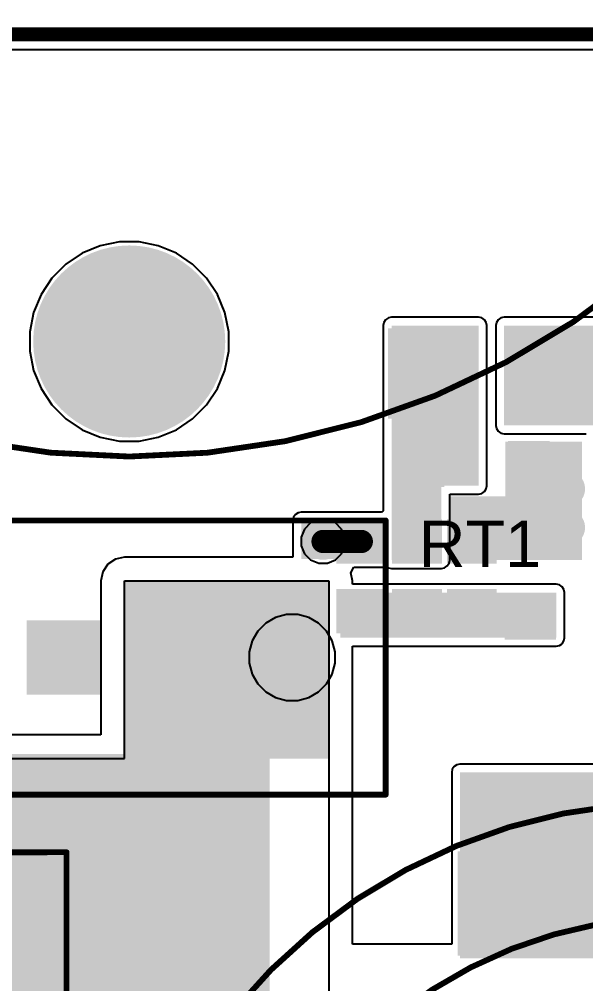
# Model space of a CAD drawing. Header units: millimetres. Extents: x 0 to 214, y 0 to 214.
# Drawn here: x 2.121 to 2.609, y 2.096 to 2.927 of the extents above; entities that cross this region are included whole.
import ezdxf

# ---------------------------------------------------------------- set-up
doc = ezdxf.new("R2010")
doc.units = ezdxf.units.MM
doc.header["$MEASUREMENT"] = 0
for name, color, linetype in [('BottomLayer', 5, 'Continuous'), ('BottomPaste', 16, 'Continuous'), ('BottomSolder', 6, 'Continuous'), ('MultiLayer', 9, 'Continuous'), ('PadHoleLayer', 156, 'Continuous'), ('TopLayer', 1, 'Continuous'), ('TopOverlay', 2, 'Continuous'), ('TopSolder', 216, 'Continuous'), ('ViaHoleLayer', 16, 'Continuous')]:
    doc.layers.add(name, color=color, linetype=linetype)
doc.styles.add('Arial', font='', dxfattribs={"height": 0.2})
doc.styles.get('Arial').set_extended_font_data('Arial')

# ---------------------------------------------------------------- blocks, each defined once
blk = doc.blocks.new('FC_PFC1060_850M_B_L_18')
at = {"layer": 'BottomLayer'}
h = blk.add_hatch(color=5, dxfattribs=at)
edge = h.paths.add_edge_path()
edge.add_arc((0.19685, 0), 0.07874, 0, 360)
at = {"layer": 'BottomSolder'}
h = blk.add_hatch(color=6, dxfattribs=at)
edge = h.paths.add_edge_path()
edge.add_arc((0.19685, 0), 0.08274, 0, 360)
at = {"layer": 'MultiLayer'}
h = blk.add_hatch(color=9, dxfattribs=at)
edge = h.paths.add_edge_path()
edge.add_arc((0.19685, 0), 0.07874, 0, 360)
at = {"layer": 'PadHoleLayer'}
h = blk.add_hatch(color=156, dxfattribs=at)
edge = h.paths.add_edge_path()
edge.add_arc((0.19685, 0), 0.03937, 0, 360)
at = {"layer": 'TopLayer'}
h = blk.add_hatch(color=1, dxfattribs=at)
edge = h.paths.add_edge_path()
edge.add_arc((0.19685, 0), 0.07874, 0, 360)
at = {"layer": 'TopSolder'}
h = blk.add_hatch(color=216, dxfattribs=at)
edge = h.paths.add_edge_path()
edge.add_arc((0.19685, 0), 0.08274, 0, 360)
at = {"layer": 'TopOverlay'}
for points, const_width in [([(0.29598, 0, 1), (-1.08198, 0, 1)], 0.005), ([(0.29473, 0, 1), (0.29723, 0, 1)], 0.0025)]:
    blk.add_lwpolyline(points, format="xyb", close=True, dxfattribs=dict(at, const_width=const_width))
blk = doc.blocks.new('7447021_63')
at = {"layer": 'BottomLayer'}
h = blk.add_hatch(color=5, dxfattribs=at)
edge = h.paths.add_edge_path()
edge.add_arc((0, 0.17717), 0.0315, 0, 360)
h = blk.add_hatch(color=5, dxfattribs=at)
edge = h.paths.add_edge_path()
edge.add_arc((0, -0.17717), 0.0315, 0, 360)
at = {"layer": 'BottomSolder'}
h = blk.add_hatch(color=6, dxfattribs=at)
edge = h.paths.add_edge_path()
edge.add_arc((0, 0.17717), 0.0355, 0, 360)
h = blk.add_hatch(color=6, dxfattribs=at)
edge = h.paths.add_edge_path()
edge.add_arc((0, -0.17717), 0.0355, 0, 360)
at = {"layer": 'MultiLayer'}
h = blk.add_hatch(color=9, dxfattribs=at)
edge = h.paths.add_edge_path()
edge.add_arc((0, 0.17717), 0.0315, 0, 360)
h = blk.add_hatch(color=9, dxfattribs=at)
edge = h.paths.add_edge_path()
edge.add_arc((0, -0.17717), 0.0315, 0, 360)
at = {"layer": 'PadHoleLayer'}
h = blk.add_hatch(color=156, dxfattribs=at)
edge = h.paths.add_edge_path()
edge.add_arc((0, 0.17717), 0.01614, 0, 360)
h = blk.add_hatch(color=156, dxfattribs=at)
edge = h.paths.add_edge_path()
edge.add_arc((0, -0.17717), 0.01614, 0, 360)
at = {"layer": 'TopLayer'}
h = blk.add_hatch(color=1, dxfattribs=at)
edge = h.paths.add_edge_path()
edge.add_arc((0, 0.17717), 0.0315, 0, 360)
h = blk.add_hatch(color=1, dxfattribs=at)
edge = h.paths.add_edge_path()
edge.add_arc((0, -0.17717), 0.0315, 0, 360)
at = {"layer": 'TopSolder'}
h = blk.add_hatch(color=216, dxfattribs=at)
edge = h.paths.add_edge_path()
edge.add_arc((0, 0.17717), 0.0355, 0, 360)
h = blk.add_hatch(color=216, dxfattribs=at)
edge = h.paths.add_edge_path()
edge.add_arc((0, -0.17717), 0.0355, 0, 360)
at = {"layer": 'TopOverlay', "const_width": 0.005}
for points in [[(-0.325, -0.188), (-0.325, 0.189)], [(-0.325, 0.189), (-0.04406, 0.18894)], [(0.04406, 0.18894), (0.325, 0.189)], [(0.325, -0.188), (0.325, 0.189)], [(-0.325, -0.188), (-0.04406, -0.18806)], [(0.04406, -0.18806), (0.325, -0.188)]]:
    blk.add_lwpolyline(points, dxfattribs=at)
at = {"layer": 'TopOverlay', "const_width": 0.0025}
for points in [[(-0.32625, 0.189, 1), (-0.32375, 0.189, 1)], [(-0.32625, 0.189, 1), (-0.32375, 0.189, 1)], [(-0.04531, 0.18894, 1), (-0.04281, 0.18894, 1)], [(0.04281, 0.18894, 1), (0.04531, 0.18894, 1)], [(0.32375, 0.189, 1), (0.32625, 0.189, 1)], [(0.32375, 0.189, 1), (0.32625, 0.189, 1)], [(-0.32625, -0.188, 1), (-0.32375, -0.188, 1)], [(-0.32625, -0.188, 1), (-0.32375, -0.188, 1)], [(-0.04531, -0.18806, 1), (-0.04281, -0.18806, 1)], [(0.04281, -0.18806, 1), (0.04531, -0.18806, 1)], [(0.32375, -0.188, 1), (0.32625, -0.188, 1)], [(0.32375, -0.188, 1), (0.32625, -0.188, 1)]]:
    blk.add_lwpolyline(points, format="xyb", close=True, dxfattribs=at)
blk = doc.blocks.new('B57235S0100M000_104')
at = {"layer": 'BottomLayer'}
blk.add_hatch(color=5, dxfattribs=at).paths.add_polyline_path([(-0.12843, 0.03), (-0.06843, 0.03), (-0.06843, -0.03), (-0.12843, -0.03)])
h = blk.add_hatch(color=5, dxfattribs=at)
edge = h.paths.add_edge_path()
edge.add_arc((0.09842, 0), 0.03, 0, 360)
at = {"layer": 'BottomSolder'}
blk.add_hatch(color=6, dxfattribs=at).paths.add_polyline_path([(-0.1304, 0.03197), (-0.06646, 0.03197), (-0.06646, -0.03197), (-0.1304, -0.03197)])
h = blk.add_hatch(color=6, dxfattribs=at)
edge = h.paths.add_edge_path()
edge.add_arc((0.09842, 0), 0.03197, 0, 360)
at = {"layer": 'MultiLayer'}
blk.add_hatch(color=9, dxfattribs=at).paths.add_polyline_path([(-0.12843, 0.03), (-0.06843, 0.03), (-0.06843, -0.03), (-0.12843, -0.03)])
h = blk.add_hatch(color=9, dxfattribs=at)
edge = h.paths.add_edge_path()
edge.add_arc((0.09842, 0), 0.03, 0, 360)
at = {"layer": 'PadHoleLayer'}
h = blk.add_hatch(color=156, dxfattribs=at)
edge = h.paths.add_edge_path()
edge.add_arc((-0.09843, 0), 0.01772, 0, 360)
h = blk.add_hatch(color=156, dxfattribs=at)
edge = h.paths.add_edge_path()
edge.add_arc((0.09843, 0), 0.01772, 0, 360)
at = {"layer": 'TopLayer'}
blk.add_hatch(color=1, dxfattribs=at).paths.add_polyline_path([(-0.12843, 0.03), (-0.06843, 0.03), (-0.06843, -0.03), (-0.12843, -0.03)])
h = blk.add_hatch(color=1, dxfattribs=at)
edge = h.paths.add_edge_path()
edge.add_arc((0.09842, 0), 0.03, 0, 360)
at = {"layer": 'TopSolder'}
blk.add_hatch(color=216, dxfattribs=at).paths.add_polyline_path([(-0.1304, 0.03197), (-0.06646, 0.03197), (-0.06646, -0.03197), (-0.1304, -0.03197)])
h = blk.add_hatch(color=216, dxfattribs=at)
edge = h.paths.add_edge_path()
edge.add_arc((0.09842, 0), 0.03197, 0, 360)
at = {"layer": 'TopOverlay', "const_width": 0.005}
for points in [[(-0.18, 0.11811), (-0.18, -0.11811)], [(-0.18, 0.11811), (0.179, 0.11811)], [(0.179, -0.11811), (0.179, 0.11811)], [(-0.18, -0.11811), (0.179, -0.11811)]]:
    blk.add_lwpolyline(points, dxfattribs=at)
at = {"layer": 'TopOverlay', "const_width": 0.0025}
for points in [[(-0.18125, 0.11811, 1), (-0.17875, 0.11811, 1)], [(-0.18125, 0.11811, 1), (-0.17875, 0.11811, 1)], [(0.17775, 0.11811, 1), (0.18025, 0.11811, 1)], [(0.17775, 0.11811, 1), (0.18025, 0.11811, 1)], [(-0.18125, -0.11811, 1), (-0.17875, -0.11811, 1)], [(-0.18125, -0.11811, 1), (-0.17875, -0.11811, 1)], [(0.17775, -0.11811, 1), (0.18025, -0.11811, 1)], [(0.17775, -0.11811, 1), (0.18025, -0.11811, 1)]]:
    blk.add_lwpolyline(points, format="xyb", close=True, dxfattribs=at)
blk = doc.blocks.new('R___0603_B_145')
at = {"layer": 'BottomLayer'}
for points in [[(-0.045, -0.0175), (-0.045, 0.0175), (-0.015, 0.0175), (-0.015, -0.0175)], [(0.015, -0.0175), (0.015, 0.0175), (0.045, 0.0175), (0.045, -0.0175)]]:
    blk.add_hatch(color=5, dxfattribs=at).paths.add_polyline_path(points)
at = {"layer": 'BottomPaste'}
for points in [[(-0.045, -0.0175), (-0.045, 0.0175), (-0.015, 0.0175), (-0.015, -0.0175)], [(0.015, -0.0175), (0.015, 0.0175), (0.045, 0.0175), (0.045, -0.0175)]]:
    blk.add_hatch(color=16, dxfattribs=at).paths.add_polyline_path(points)
at = {"layer": 'BottomSolder'}
for points in [[(-0.049, -0.0215), (-0.049, 0.0215), (-0.011, 0.0215), (-0.011, -0.0215)], [(0.011, -0.0215), (0.011, 0.0215), (0.049, 0.0215), (0.049, -0.0215)]]:
    blk.add_hatch(color=6, dxfattribs=at).paths.add_polyline_path(points)
blk = doc.blocks.new('R___0603_B_146')
at = {"layer": 'BottomLayer'}
for points in [[(-0.045, -0.0175), (-0.045, 0.0175), (-0.015, 0.0175), (-0.015, -0.0175)], [(0.015, -0.0175), (0.015, 0.0175), (0.045, 0.0175), (0.045, -0.0175)]]:
    blk.add_hatch(color=5, dxfattribs=at).paths.add_polyline_path(points)
at = {"layer": 'BottomPaste'}
for points in [[(-0.045, -0.0175), (-0.045, 0.0175), (-0.015, 0.0175), (-0.015, -0.0175)], [(0.015, -0.0175), (0.015, 0.0175), (0.045, 0.0175), (0.045, -0.0175)]]:
    blk.add_hatch(color=16, dxfattribs=at).paths.add_polyline_path(points)
at = {"layer": 'BottomSolder'}
for points in [[(-0.049, -0.0215), (-0.049, 0.0215), (-0.011, 0.0215), (-0.011, -0.0215)], [(0.011, -0.0215), (0.011, 0.0215), (0.049, 0.0215), (0.049, -0.0215)]]:
    blk.add_hatch(color=6, dxfattribs=at).paths.add_polyline_path(points)
blk = doc.blocks.new('R___0603_B_149')
at = {"layer": 'BottomLayer'}
for points in [[(-0.045, -0.0175), (-0.045, 0.0175), (-0.015, 0.0175), (-0.015, -0.0175)], [(0.015, -0.0175), (0.015, 0.0175), (0.045, 0.0175), (0.045, -0.0175)]]:
    blk.add_hatch(color=5, dxfattribs=at).paths.add_polyline_path(points)
at = {"layer": 'BottomPaste'}
for points in [[(-0.045, -0.0175), (-0.045, 0.0175), (-0.015, 0.0175), (-0.015, -0.0175)], [(0.015, -0.0175), (0.015, 0.0175), (0.045, 0.0175), (0.045, -0.0175)]]:
    blk.add_hatch(color=16, dxfattribs=at).paths.add_polyline_path(points)
at = {"layer": 'BottomSolder'}
for points in [[(-0.049, -0.0215), (-0.049, 0.0215), (-0.011, 0.0215), (-0.011, -0.0215)], [(0.011, -0.0215), (0.011, 0.0215), (0.049, 0.0215), (0.049, -0.0215)]]:
    blk.add_hatch(color=6, dxfattribs=at).paths.add_polyline_path(points)
blk = doc.blocks.new('SOT_23_B_174')
at = {"layer": 'BottomLayer'}
for points in [[(-0.05354, 0.05748), (-0.02126, 0.05748), (-0.02126, 0.02126), (-0.05354, 0.02126)], [(0.02126, 0.05748), (0.05354, 0.05748), (0.05354, 0.02126), (0.02126, 0.02126)], [(-0.01614, -0.02126), (0.01614, -0.02126), (0.01614, -0.05748), (-0.01614, -0.05748)]]:
    blk.add_hatch(color=5, dxfattribs=at).paths.add_polyline_path(points)
at = {"layer": 'BottomPaste'}
for points in [[(-0.05354, 0.05748), (-0.02126, 0.05748), (-0.02126, 0.02126), (-0.05354, 0.02126)], [(0.02126, 0.05748), (0.05354, 0.05748), (0.05354, 0.02126), (0.02126, 0.02126)], [(-0.01614, -0.02126), (0.01614, -0.02126), (0.01614, -0.05748), (-0.01614, -0.05748)]]:
    blk.add_hatch(color=16, dxfattribs=at).paths.add_polyline_path(points)
at = {"layer": 'BottomSolder'}
for points in [[(-0.05754, 0.06148), (-0.01726, 0.06148), (-0.01726, 0.01726), (-0.05754, 0.01726)], [(0.01726, 0.06148), (0.05754, 0.06148), (0.05754, 0.01726), (0.01726, 0.01726)], [(-0.02014, -0.01726), (0.02014, -0.01726), (0.02014, -0.06148), (-0.02014, -0.06148)]]:
    blk.add_hatch(color=6, dxfattribs=at).paths.add_polyline_path(points)
blk = doc.blocks.new('TO_263_B_176')
at = {"layer": 'BottomLayer'}
for points in [[(-0.14094, 0.28504), (-0.05906, 0.28504), (-0.05906, 0.13504), (-0.14094, 0.13504)], [(0.05906, 0.28504), (0.14094, 0.28504), (0.14094, 0.13504), (0.05906, 0.13504)], [(-0.225, -0.03504), (0.225, -0.03504), (0.225, -0.38504), (-0.225, -0.38504)]]:
    blk.add_hatch(color=5, dxfattribs=at).paths.add_polyline_path(points)
at = {"layer": 'BottomPaste'}
for points in [[(-0.14094, 0.28504), (-0.05906, 0.28504), (-0.05906, 0.13504), (-0.14094, 0.13504)], [(0.05906, 0.28504), (0.14094, 0.28504), (0.14094, 0.13504), (0.05906, 0.13504)], [(-0.225, -0.03504), (0.225, -0.03504), (0.225, -0.38504), (-0.225, -0.38504)]]:
    blk.add_hatch(color=16, dxfattribs=at).paths.add_polyline_path(points)
at = {"layer": 'BottomSolder'}
for points in [[(-0.14494, 0.28904), (-0.05506, 0.28904), (-0.05506, 0.13104), (-0.14494, 0.13104)], [(0.05506, 0.28904), (0.14494, 0.28904), (0.14494, 0.13104), (0.05506, 0.13104)], [(-0.229, -0.03104), (0.229, -0.03104), (0.229, -0.38904), (-0.229, -0.38904)]]:
    blk.add_hatch(color=6, dxfattribs=at).paths.add_polyline_path(points)
blk = doc.blocks.new('SOD_323_B_195')
at = {"layer": 'BottomLayer'}
for points in [[(-0.02953, -0.01772), (-0.06102, -0.01772), (-0.06102, 0.01772), (-0.02953, 0.01772)], [(0.06102, -0.01772), (0.02953, -0.01772), (0.02953, 0.01772), (0.06102, 0.01772)]]:
    blk.add_hatch(color=5, dxfattribs=at).paths.add_polyline_path(points)
at = {"layer": 'BottomPaste'}
for points in [[(-0.02953, -0.01772), (-0.06102, -0.01772), (-0.06102, 0.01772), (-0.02953, 0.01772)], [(0.06102, -0.01772), (0.02953, -0.01772), (0.02953, 0.01772), (0.06102, 0.01772)]]:
    blk.add_hatch(color=16, dxfattribs=at).paths.add_polyline_path(points)
at = {"layer": 'BottomSolder'}
for points in [[(-0.02736, -0.01988), (-0.06319, -0.01988), (-0.06319, 0.01988), (-0.02736, 0.01988)], [(0.06319, -0.01988), (0.02736, -0.01988), (0.02736, 0.01988), (0.06319, 0.01988)]]:
    blk.add_hatch(color=6, dxfattribs=at).paths.add_polyline_path(points)
blk = doc.blocks.new('C___1206_B_262')
at = {"layer": 'BottomLayer'}
for points in [[(-0.08, 0.035), (-0.02, 0.035), (-0.02, -0.035), (-0.08, -0.035)], [(0.02, 0.035), (0.08, 0.035), (0.08, -0.035), (0.02, -0.035)]]:
    blk.add_hatch(color=5, dxfattribs=at).paths.add_polyline_path(points)
at = {"layer": 'BottomPaste'}
for points in [[(-0.08, 0.035), (-0.02, 0.035), (-0.02, -0.035), (-0.08, -0.035)], [(0.02, 0.035), (0.08, 0.035), (0.08, -0.035), (0.02, -0.035)]]:
    blk.add_hatch(color=16, dxfattribs=at).paths.add_polyline_path(points)
at = {"layer": 'BottomSolder'}
for points in [[(-0.084, 0.039), (-0.016, 0.039), (-0.016, -0.039), (-0.084, -0.039)], [(0.016, 0.039), (0.084, 0.039), (0.084, -0.039), (0.016, -0.039)]]:
    blk.add_hatch(color=6, dxfattribs=at).paths.add_polyline_path(points)
blk = doc.blocks.new('KN151M45025_30A_267')
at = {"layer": 'TopOverlay', "const_width": 0.005}
blk.add_lwpolyline([(0.48897, 0, 1), (-0.49527, 0, 1)], format="xyb", close=True, dxfattribs=at)
blk.add_lwpolyline([(0.00175, 0.3936, -228.200389), (-0.00515, 0.3937)], format="xyb", dxfattribs=at)

msp = doc.modelspace()

# ---------------------------------------------------------------- hatches: boundary and pattern name
at = {"layer": 'BottomLayer'}
for points in [[(2.442, 2.525), (2.517, 2.525), (2.517, 2.663), (2.442, 2.663)], [(2.442, 2.461), (2.485, 2.461), (2.485, 2.663), (2.442, 2.663)], [(2.539, 2.577), (2.673, 2.577), (2.673, 2.663), (2.539, 2.663)], [(2.54, 2.461), (2.606, 2.461), (2.606, 2.563), (2.54, 2.563)], [(2.493, 2.461), (2.606, 2.461), (2.606, 2.516), (2.493, 2.516)], [(2.36419, 2.462), (2.4335, 2.462), (2.4335, 2.49511), (2.36419, 2.49511)], [(2.212, 2.29), (2.388, 2.29), (2.388, 2.443), (2.212, 2.443)], [(2.398, 2.394), (2.584, 2.394), (2.584, 2.433), (2.398, 2.433)], [(2.501, 2.118), (2.656, 2.118), (2.656, 2.278), (2.501, 2.278)], [(2.501, 2.178), (2.762, 2.178), (2.762, 2.278), (2.501, 2.278)]]:
    msp.add_hatch(color=5, dxfattribs=at).paths.add_polyline_path(points)
h = msp.add_hatch(color=5, dxfattribs=at)
edge = h.paths.add_edge_path()
edge.add_arc((2.593, 2.52233), 0.01181, 0, 360)
h = msp.add_hatch(color=5, dxfattribs=at)
edge = h.paths.add_edge_path()
edge.add_arc((2.593, 2.489), 0.01181, 0, 360)
h = msp.add_hatch(color=5, dxfattribs=at)
edge = h.paths.add_edge_path()
edge.add_arc((2.383, 2.477), 0.01181, 0, 360)
at = {"layer": 'BottomSolder'}
h = msp.add_hatch(color=6, dxfattribs=at)
edge = h.paths.add_edge_path()
edge.add_arc((2.593, 2.52233), 0.01581, 0, 360)
h = msp.add_hatch(color=6, dxfattribs=at)
edge = h.paths.add_edge_path()
edge.add_arc((2.593, 2.489), 0.01581, 0, 360)
h = msp.add_hatch(color=6, dxfattribs=at)
edge = h.paths.add_edge_path()
edge.add_arc((2.383, 2.477), 0.01581, 0, 360)
at = {"layer": 'TopLayer'}
h = msp.add_hatch(color=1, dxfattribs=at)
edge = h.paths.add_edge_path()
edge.add_arc((2.593, 2.52233), 0.01181, 0, 360)
h = msp.add_hatch(color=1, dxfattribs=at)
edge = h.paths.add_edge_path()
edge.add_arc((2.593, 2.489), 0.01181, 0, 360)
h = msp.add_hatch(color=1, dxfattribs=at)
edge = h.paths.add_edge_path()
edge.add_arc((2.383, 2.477), 0.01181, 0, 360)
at = {"layer": 'TopSolder'}
h = msp.add_hatch(color=216, dxfattribs=at)
edge = h.paths.add_edge_path()
edge.add_arc((2.593, 2.52233), 0.01581, 0, 360)
h = msp.add_hatch(color=216, dxfattribs=at)
edge = h.paths.add_edge_path()
edge.add_arc((2.593, 2.489), 0.01581, 0, 360)
h = msp.add_hatch(color=216, dxfattribs=at)
edge = h.paths.add_edge_path()
edge.add_arc((2.383, 2.477), 0.01581, 0, 360)
at = {"layer": 'ViaHoleLayer'}
h = msp.add_hatch(color=16, dxfattribs=at)
edge = h.paths.add_edge_path()
edge.add_arc((2.593, 2.52233), 0.00591, 0, 360)
h = msp.add_hatch(color=16, dxfattribs=at)
edge = h.paths.add_edge_path()
edge.add_arc((2.593, 2.489), 0.00591, 0, 360)
h = msp.add_hatch(color=16, dxfattribs=at)
edge = h.paths.add_edge_path()
edge.add_arc((2.383, 2.477), 0.00591, 0, 360)

# ---------------------------------------------------------------- linework, layer by layer
at = {"layer": 'BottomLayer'}
for p, q in [((1.628, 2.90075), (2.869, 2.90075)), ((2.20756, 2.73504), (2.19099, 2.73174)), ((2.22444, 2.73504), (2.20756, 2.73504)), ((2.24101, 2.73174), (2.22444, 2.73504)), ((2.19099, 2.73174), (2.17539, 2.72528)), ((2.25661, 2.72528), (2.24101, 2.73174)), ((2.17539, 2.72528), (2.16134, 2.7159)), ((2.27066, 2.7159), (2.25661, 2.72528)), ((2.16134, 2.7159), (2.1494, 2.70396)), ((2.2826, 2.70396), (2.27066, 2.7159)), ((2.1494, 2.70396), (2.14002, 2.68991)), ((2.29198, 2.68991), (2.2826, 2.70396)), ((2.14002, 2.68991), (2.13355, 2.67431)), ((2.29845, 2.67431), (2.29198, 2.68991)), ((2.13355, 2.67431), (2.13026, 2.65774)), ((2.30174, 2.65774), (2.29845, 2.67431)), ((2.43695, 2.66805), (2.43541, 2.66573)), ((2.43927, 2.66959), (2.43695, 2.66805)), ((2.442, 2.67014), (2.43927, 2.66959)), ((2.517, 2.67014), (2.442, 2.67014)), ((2.51973, 2.66959), (2.517, 2.67014)), ((2.52205, 2.66805), (2.51973, 2.66959)), ((2.52359, 2.66573), (2.52205, 2.66805)), ((2.53395, 2.66805), (2.53241, 2.66573)), ((2.53627, 2.66959), (2.53395, 2.66805)), ((2.539, 2.67014), (2.53627, 2.66959)), ((2.67004, 2.67014), (2.539, 2.67014)), ((2.43541, 2.66573), (2.43486, 2.663)), ((2.43486, 2.663), (2.43486, 2.525)), ((2.52414, 2.663), (2.52359, 2.66573)), ((2.52414, 2.525), (2.52414, 2.663)), ((2.53241, 2.66573), (2.53186, 2.663)), ((2.53186, 2.663), (2.53186, 2.577)), ((2.13026, 2.65774), (2.13026, 2.64085)), ((2.30174, 2.64085), (2.30174, 2.65774)), ((2.13026, 2.64085), (2.13355, 2.62429)), ((2.29845, 2.62429), (2.30174, 2.64085)), ((2.13355, 2.62429), (2.14002, 2.60869)), ((2.29198, 2.60869), (2.29845, 2.62429)), ((2.14002, 2.60869), (2.1494, 2.59464)), ((2.2826, 2.59464), (2.29198, 2.60869)), ((2.1494, 2.59464), (2.16134, 2.5827)), ((2.27066, 2.5827), (2.2826, 2.59464)), ((2.16134, 2.5827), (2.17539, 2.57332)), ((2.25661, 2.57332), (2.27066, 2.5827)), ((2.53186, 2.577), (2.53241, 2.57427)), ((2.17539, 2.57332), (2.19099, 2.56685)), ((2.24101, 2.56685), (2.25661, 2.57332)), ((2.53241, 2.57427), (2.53395, 2.57195)), ((2.53395, 2.57195), (2.53627, 2.57041)), ((2.53627, 2.57041), (2.539, 2.56986)), ((2.539, 2.56986), (2.60986, 2.56986)), ((2.19099, 2.56685), (2.20756, 2.56356)), ((2.20756, 2.56356), (2.22444, 2.56356)), ((2.22444, 2.56356), (2.24101, 2.56685)), ((2.43486, 2.525), (2.43486, 2.50337)), ((2.49214, 2.461), (2.49214, 2.51786)), ((2.49214, 2.51786), (2.517, 2.51786)), ((2.517, 2.51786), (2.51973, 2.51841)), ((2.51973, 2.51841), (2.52205, 2.51995)), ((2.52205, 2.51995), (2.52359, 2.52227)), ((2.52359, 2.52227), (2.52414, 2.525)), ((2.36146, 2.5017), (2.35914, 2.50016)), ((2.36419, 2.50225), (2.36146, 2.5017)), ((2.4335, 2.50225), (2.36419, 2.50225)), ((2.43486, 2.50337), (2.4335, 2.50225)), ((2.3576, 2.49784), (2.35705, 2.49511)), ((2.35705, 2.49511), (2.35705, 2.46339)), ((2.35914, 2.50016), (2.3576, 2.49784)), ((2.2042, 2.46184), (2.19758, 2.45742)), ((2.212, 2.46339), (2.2042, 2.46184)), ((2.35705, 2.46339), (2.212, 2.46339)), ((2.49159, 2.45827), (2.49214, 2.461)), ((2.19758, 2.45742), (2.19316, 2.4508)), ((2.40703, 2.44986), (2.40968, 2.45486)), ((2.40968, 2.45486), (2.4335, 2.45486)), ((2.4335, 2.45486), (2.43419, 2.455)), ((2.43419, 2.455), (2.43838, 2.455)), ((2.43838, 2.455), (2.43927, 2.45441)), ((2.43927, 2.45441), (2.442, 2.45386)), ((2.442, 2.45386), (2.485, 2.45386)), ((2.485, 2.45386), (2.48773, 2.45441)), ((2.48773, 2.45441), (2.49005, 2.45595)), ((2.49005, 2.45595), (2.49159, 2.45827)), ((2.19316, 2.4508), (2.19161, 2.443)), ((2.19161, 2.443), (2.19161, 2.31039)), ((2.212, 2.29), (2.212, 2.443)), ((2.212, 2.443), (2.388, 2.443)), ((2.388, 2.443), (2.388, 1.897)), ((2.40839, 2.443), (2.40703, 2.44986)), ((2.40839, 2.44014), (2.40839, 2.443)), ((2.584, 2.44014), (2.40839, 2.44014)), ((2.58673, 2.43959), (2.584, 2.44014)), ((2.58905, 2.43805), (2.58673, 2.43959)), ((2.59059, 2.43573), (2.58905, 2.43805)), ((2.59114, 2.433), (2.59059, 2.43573)), ((2.59114, 2.394), (2.59114, 2.433)), ((2.59059, 2.39127), (2.59114, 2.394)), ((2.40839, 2.13), (2.40839, 2.38686)), ((2.40839, 2.38686), (2.584, 2.38686)), ((2.584, 2.38686), (2.58673, 2.38741)), ((2.58673, 2.38741), (2.58905, 2.38895)), ((2.58905, 2.38895), (2.59059, 2.39127)), ((2.19161, 2.31039), (1.908, 2.31039)), ((1.908, 2.29), (2.212, 2.29)), ((2.501, 2.28514), (2.49827, 2.28459)), ((2.762, 2.28514), (2.501, 2.28514)), ((2.49441, 2.28073), (2.49386, 2.278)), ((2.49386, 2.278), (2.49386, 2.178)), ((2.49595, 2.28305), (2.49441, 2.28073)), ((2.49827, 2.28459), (2.49595, 2.28305)), ((2.49386, 2.178), (2.49386, 2.13)), ((2.49386, 2.13), (2.40839, 2.13))]:
    msp.add_line(p, q, dxfattribs=at)
for points, const_width in [([(1.628, 2.914), (2.869, 2.914)], 0.012), ([(2.383, 2.477), (2.416, 2.477)], 0.02)]:
    msp.add_lwpolyline(points, dxfattribs=dict(at, const_width=const_width))
at = {"layer": 'BottomLayer', "const_width": 0.01}
for points in [[(2.378, 2.477, 1), (2.388, 2.477, 1)], [(2.411, 2.477, 1), (2.421, 2.477, 1)]]:
    msp.add_lwpolyline(points, format="xyb", close=True, dxfattribs=at)
at = {"layer": 'TopLayer'}
for p, q in [((2.20756, 2.73504), (2.19099, 2.73174)), ((2.22444, 2.73504), (2.20756, 2.73504)), ((2.24101, 2.73174), (2.22444, 2.73504)), ((2.19099, 2.73174), (2.17539, 2.72528)), ((2.25661, 2.72528), (2.24101, 2.73174)), ((2.17539, 2.72528), (2.16134, 2.7159)), ((2.27066, 2.7159), (2.25661, 2.72528)), ((2.16134, 2.7159), (2.1494, 2.70396)), ((2.2826, 2.70396), (2.27066, 2.7159)), ((2.1494, 2.70396), (2.14002, 2.68991)), ((2.29198, 2.68991), (2.2826, 2.70396)), ((2.14002, 2.68991), (2.13355, 2.67431)), ((2.29845, 2.67431), (2.29198, 2.68991)), ((2.13355, 2.67431), (2.13026, 2.65774)), ((2.30174, 2.65774), (2.29845, 2.67431)), ((2.13026, 2.65774), (2.13026, 2.64085)), ((2.30174, 2.64085), (2.30174, 2.65774)), ((2.13026, 2.64085), (2.13355, 2.62429)), ((2.29845, 2.62429), (2.30174, 2.64085)), ((2.13355, 2.62429), (2.14002, 2.60869)), ((2.29198, 2.60869), (2.29845, 2.62429)), ((2.14002, 2.60869), (2.1494, 2.59464)), ((2.2826, 2.59464), (2.29198, 2.60869)), ((2.1494, 2.59464), (2.16134, 2.5827)), ((2.27066, 2.5827), (2.2826, 2.59464)), ((2.16134, 2.5827), (2.17539, 2.57332)), ((2.25661, 2.57332), (2.27066, 2.5827)), ((2.17539, 2.57332), (2.19099, 2.56685)), ((2.24101, 2.56685), (2.25661, 2.57332)), ((2.19099, 2.56685), (2.20756, 2.56356)), ((2.20756, 2.56356), (2.22444, 2.56356)), ((2.22444, 2.56356), (2.24101, 2.56685)), ((2.37234, 2.49295), (2.36705, 2.48766)), ((2.37926, 2.49581), (2.37234, 2.49295)), ((2.38674, 2.49581), (2.37926, 2.49581)), ((2.39366, 2.49295), (2.38674, 2.49581)), ((2.39895, 2.48766), (2.39366, 2.49295)), ((2.36705, 2.48766), (2.36419, 2.48074)), ((2.40181, 2.48074), (2.39895, 2.48766)), ((2.36419, 2.48074), (2.36419, 2.47326)), ((2.40181, 2.47326), (2.40181, 2.48074)), ((2.36419, 2.47326), (2.36705, 2.46634)), ((2.39895, 2.46634), (2.40181, 2.47326)), ((2.36705, 2.46634), (2.37234, 2.46105)), ((2.37234, 2.46105), (2.37926, 2.45819)), ((2.38674, 2.45819), (2.39366, 2.46105)), ((2.39366, 2.46105), (2.39895, 2.46634)), ((2.37926, 2.45819), (2.38674, 2.45819)), ((2.34214, 2.41148), (2.3337, 2.40661)), ((2.35155, 2.414), (2.34214, 2.41148)), ((2.36129, 2.414), (2.35155, 2.414)), ((2.3707, 2.41148), (2.36129, 2.414)), ((2.37914, 2.40661), (2.3707, 2.41148)), ((2.3337, 2.40661), (2.32681, 2.39972)), ((2.38603, 2.39972), (2.37914, 2.40661)), ((2.32681, 2.39972), (2.32194, 2.39128)), ((2.3909, 2.39128), (2.38603, 2.39972)), ((2.32194, 2.39128), (2.31942, 2.38187)), ((2.39342, 2.38187), (2.3909, 2.39128)), ((2.31942, 2.38187), (2.31942, 2.37213)), ((2.39342, 2.37213), (2.39342, 2.38187)), ((2.31942, 2.37213), (2.32194, 2.36272)), ((2.3909, 2.36272), (2.39342, 2.37213)), ((2.32194, 2.36272), (2.32681, 2.35428)), ((2.38603, 2.35428), (2.3909, 2.36272)), ((2.32681, 2.35428), (2.3337, 2.34739)), ((2.37914, 2.34739), (2.38603, 2.35428)), ((2.3337, 2.34739), (2.34214, 2.34252)), ((2.3707, 2.34252), (2.37914, 2.34739)), ((2.34214, 2.34252), (2.35155, 2.34)), ((2.35155, 2.34), (2.36129, 2.34)), ((2.36129, 2.34), (2.3707, 2.34252))]:
    msp.add_line(p, q, dxfattribs=at)

# ---------------------------------------------------------------- block references
for name, p, rotation in [('FC_PFC1060_850M_B_L_18', (2.216, 2.84615), 270), ('SOT_23_B_174', (2.60088, 2.45), 90), ('R___0603_B_145', (2.416, 2.447), 270), ('R___0603_B_149', (2.464, 2.447), 90), ('R___0603_B_146', (2.51125, 2.447), 270), ('TO_263_B_176', (2.36796, 2.065), 270), ('KN151M45025_30A_267', (2.683, 1.76), 180)]:
    msp.add_blockref(name, p, dxfattribs=dict(rotation=rotation))
for name, p in [('C___1206_B_262', (2.523, 2.62175)), ('SOD_323_B_195', (2.515, 2.54375)), ('B57235S0100M000_104', (2.258, 2.377)), ('7447021_63', (1.837, 2.02025))]:
    msp.add_blockref(name, p)

# ---------------------------------------------------------------- texts
at = {"layer": 'TopOverlay', "style": 'Arial'}
msp.add_text('RT1', height=0.04, dxfattribs=at).set_placement((2.46535, 2.45501))

doc.saveas('drawing.dxf')
